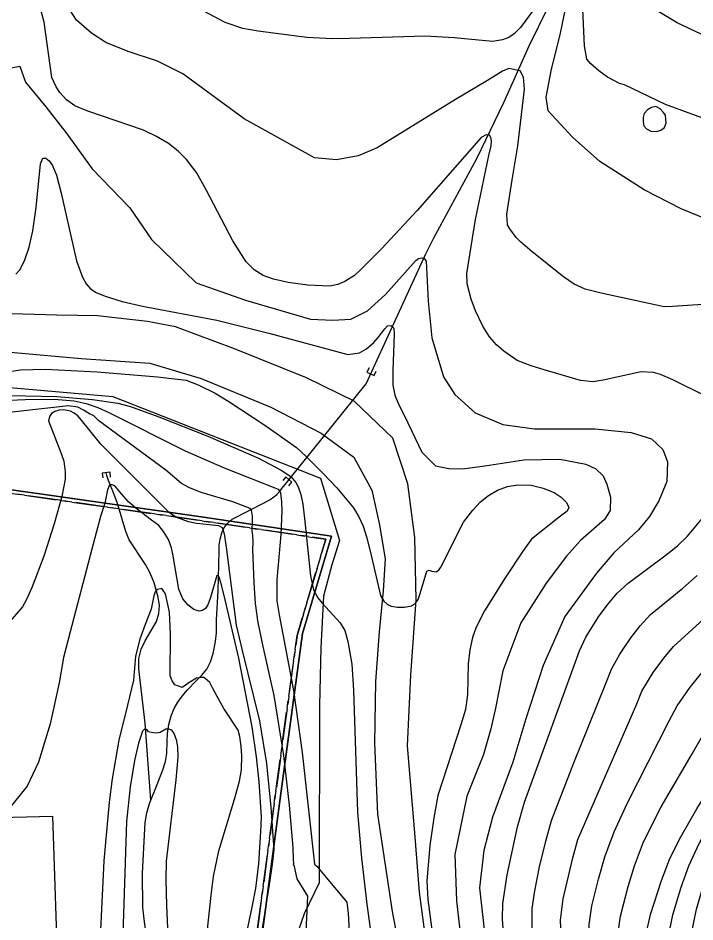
# Model space of a CAD drawing. Header units: feet. Extents: x 197796 to 199821, y 552499 to 555392.
# Drawn here: x 198981.8 to 199066.7, y 553957.3 to 554070.7 of the extents above; entities that cross this region are included whole.
import ezdxf

# ---------------------------------------------------------------- set-up
doc = ezdxf.new("R2010")
doc.units = ezdxf.units.FT
doc.header["$MEASUREMENT"] = 0
doc.linetypes.add('JEON', pattern=[12, 4, -0.5, 1, -0.5, 4, -0.5, 1, -0.5])
for name, color, linetype in [('AAC001', 7, 'CONTINUOUS'), ('ADA085', 1, 'CONTINUOUS'), ('AE340', 7, 'CONTINUOUS'), ('AH001', 7, 'CONTINUOUS'), ('BA003', 5, 'CONTINUOUS'), ('CAA001', 7, 'CONTINUOUS'), ('CAA002', 30, 'CONTINUOUS'), ('EA0018', 7, 'JEON'), ('EA0118', 7, 'JEON'), ('wipco_지적', 20, 'CONTINUOUS')]:
    doc.layers.add(name, color=color, linetype=linetype)

msp = doc.modelspace()

# ---------------------------------------------------------------- linework, layer by layer
at = {"layer": 'AAC001', "color": 255, "flags": 128}
for points in [[(198953.44, 554021.76), (198965.14, 554022.9), (198980.78, 554024.39), (198993.72, 554023.24), (199019.73, 554013), (199022.13, 554005.19), (199021.15, 554002.15), (199020.11, 553998.22), (199019.79, 553991.72), (199019.59, 553984.51), (199019.56, 553962.23), (199017.7, 553958.36), (199014.66, 553949.66), (199013.49, 553943.64), (199013.59, 553938.15)], [(198971.35, 553970.22), (198986.16, 553970.61), (198986.79, 553951.83)]]:
    msp.add_lwpolyline(points, dxfattribs=at)
at = {"layer": 'ADA085', "color": 255, "flags": 128}
for points in [[(199032.82, 553956.06), (199032.14, 553961.08), (199031.58, 553968.54), (199030.66, 553979.44), (199031.05, 553988.28), (199031.74, 553997.73), (199031.57, 554005.57), (199030.7, 554012.28), (199028.8, 554018.04), (199023.97, 554022.65), (199018, 554025.59), (199008.94, 554029.22), (199001.58, 554031.98), (198998.05, 554032.68), (198991.78, 554033.36), (198986.67, 554033.46), (198981.02, 554033.61)], [(198978.48, 554029.03), (198989.75, 554028.03), (198998.33, 554027.43), (199004.78, 554025.53), (199013.51, 554021.93), (199019.82, 554018.66), (199023.93, 554015.63), (199026.16, 554011.5), (199027.14, 554007.16), (199027.82, 554002.85), (199027.58, 553998.87), (199027.1, 553993.73), (199026.65, 553987.5), (199026.52, 553979.78), (199026.9, 553970.88), (199028.73, 553958.64), (199030.57, 553949.05)]]:
    msp.add_lwpolyline(points, dxfattribs=at)
at = {"layer": 'AE340', "color": 255, "flags": 128}
for points in [[(199025.82, 554026.84), (199025.56, 554026.3), (199026.46, 554025.87), (199026.72, 554026.41)], [(198993.43, 554013.14), (198993.37, 554013.74), (198992.37, 554013.62), (198992.44, 554013.03)], [(199015.77, 554012.06), (199016.15, 554012.51), (199015.39, 554013.16), (199015, 554012.7)]]:
    msp.add_lwpolyline(points, dxfattribs=at)
at = {"layer": 'AH001', "color": 255, "flags": 128}
msp.add_lwpolyline([(199061.76, 554059.62), (199061.24, 554059.52), (199060.73, 554059.22), (199060.31, 554058.76), (199060.19, 554058.24), (199060.19, 554057.71), (199060.28, 554057.19), (199060.61, 554056.84), (199061.15, 554056.55), (199061.85, 554056.51), (199062.39, 554056.68), (199062.84, 554057.01), (199063.05, 554057.56), (199063.04, 554058.06), (199062.98, 554058.54), (199062.69, 554058.93), (199062.33, 554059.33)], close=True, dxfattribs=at)
at = {"layer": 'BA003', "color": 255, "flags": 128}
for points in [[(198998.4, 553952.39), (198997.67, 553957.36), (198997.46, 553959.17), (198997.41, 553963.47), (198997.78, 553969.8), (198997.96, 553971.04), (198998.29, 553972.22), (198999.26, 553974.57), (198999.96, 553976.42), (199000.29, 553977.48), (199000.47, 553978.48), (199000.5, 553979.96), (199000.55, 553981), (199000.73, 553982.11), (199001.01, 553983.18), (199001.39, 553984.11), (199001.86, 553984.9), (199002.41, 553985.68), (199003.05, 553986.46), (199004.11, 553987.53), (199004.84, 553988.25), (199005.48, 553989.05), (199005.96, 553989.98), (199006.27, 553991), (199006.58, 553992.54), (199006.68, 553993.59), (199006.72, 553995.25), (199006.9, 553998.85), (199007.02, 554003.85), (199007.04, 554004.6), (199007.16, 554005.36), (199007.37, 554006.13), (199007.66, 554006.8), (199008.1, 554007.38), (199008.68, 554007.85), (199012.6, 554009.87), (199013.41, 554010.34), (199013.88, 554010.65), (199014.28, 554010.98), (199014.61, 554011.34), (199025.44, 554024.85), (199032.91, 554041.08), (199033.89, 554043.05), (199039.35, 554053.12), (199042.72, 554060.12), (199045.88, 554067.23), (199049.52, 554074.67)], [(198998.48, 553972.68), (198997.75, 553982.27), (198996.95, 553989.09), (198996.96, 553990.38), (198997.25, 553991.57), (198997.76, 553992.6), (198999.17, 553995.03), (198999.49, 553996.02), (198999.56, 553997.04), (198999.4, 553998.08), (198998.89, 553999.87), (198998.39, 554001.08), (198997.79, 554002.17), (198995.77, 554005.26), (198995.34, 554006.32), (198994.3, 554009.83), (198993.86, 554010.95), (198993.16, 554012.7), (198992.95, 554013.36), (198992.87, 554013.68)]]:
    msp.add_lwpolyline(points, dxfattribs=at)
at = {"layer": 'CAA001', "color": 255, "flags": 128}
for points, elevation in [([(199068.04, 554023.28), (199063.9, 554025.35), (199062.36, 554026.03), (199061.48, 554026.25), (199059.94, 554026.33), (199055.17, 554025.29), (199053.9, 554025.08), (199052.34, 554025.27), (199047.77, 554026.59), (199046.15, 554027.11), (199044.38, 554027.78), (199042.72, 554028.92), (199041.79, 554029.73), (199040.92, 554030.75), (199040.09, 554032.07), (199039.16, 554033.99), (199038.62, 554035.45), (199038.11, 554037.39), (199038.08, 554038.66), (199039.16, 554045.46), (199040.85, 554053.48), (199041.11, 554054.71), (199041.15, 554055.31), (199041.09, 554055.75), (199040.93, 554056.02), (199040.51, 554056.07), (199039.87, 554055.72), (199031.84, 554046.57), (199027.37, 554041.79), (199024.81, 554039.2), (199023.98, 554038.45), (199022.8, 554037.66), (199021.89, 554037.28), (199020.9, 554037.09), (199018.16, 554037.21), (199015.68, 554037.55), (199013.85, 554037.95), (199012.55, 554038.44), (199011.44, 554039.13), (199010.42, 554040.15), (199008.76, 554042.77), (199005.42, 554049.19), (199004.19, 554051.37), (199002.96, 554052.97), (199001.91, 554054.02), (199000.67, 554054.98), (198999.2, 554055.86), (198997.54, 554056.66), (198990.58, 554059.04), (198988.94, 554059.7), (198987.91, 554060.46), (198987.07, 554061.39), (198986.6, 554062.09), (198986.04, 554063.28), (198985.08, 554070.21), (198984.67, 554071.75)], 60), ([(198978.84, 554022.72), (198982.72, 554022.88), (198986.37, 554022.9), (198988.84, 554022.72), (198990.37, 554022.37), (198991.84, 554021.87), (198993.21, 554021.24), (199002.76, 554016.42), (199007.68, 554014.29), (199014.44, 554011.61), (199014.73, 554011.18), (199014.86, 554010.05), (199014.88, 554008.92), (199014.77, 554005.93), (199014.25, 554000.25), (199014.25, 553997.61), (199014.54, 553995.85), (199016.35, 553986.37), (199017.43, 553978.6), (199019, 553964.61), (199019.26, 553964.34), (199020.24, 553963.18), (199023.04, 553959.82), (199023.22, 553958.42), (199023.69, 553949.47)], 55), ([(199061.33, 553938.15), (199060.39, 553940.27), (199059.9, 553941.82), (199059.61, 553943.26), (199059.62, 553945.61), (199060.4, 553954.08), (199060.57, 553955.86), (199061.09, 553958.28), (199062.46, 553962.55), (199063.48, 553965.17), (199064.75, 553967.73), (199066.91, 553971.51), (199068.91, 553974.74), (199071.44, 553978.16), (199076.45, 553984.22), (199080.77, 553989.18), (199082.24, 553990.8), (199084.9, 553993.3), (199092.41, 553999.48), (199100.55, 554007.01), (199107.71, 554013.12), (199111.66, 554016.57), (199114.96, 554019.8), (199116.76, 554021.65)], 65), ([(199049.17, 553938.15), (199046.19, 553944.44), (199044.41, 553948.68), (199043.8, 553950.48), (199043.02, 553954.06), (199042.65, 553956.5), (199042.54, 553957.73), (199042.59, 553959.66), (199043.14, 553963.26), (199044.41, 553969.29), (199045.3, 553972.37), (199052.21, 553991.37), (199053, 553993.06), (199054.59, 553995.63), (199055.65, 553997.08), (199056.94, 553998.59), (199058.28, 553999.85), (199063.06, 554003.4), (199064.49, 554004.52), (199065.72, 554005.75), (199067.82, 554008.26)], 60), ([(199000.7, 553954.67), (199000.48, 553959.42), (199000.39, 553962.68), (199000.43, 553964.98), (199001.66, 553975.17), (199001.89, 553978.02), (199001.84, 553979.27), (199001.71, 553980.07), (199001.38, 553981), (199001.09, 553981.38), (199000.73, 553981.54), (199000.34, 553981.52), (198999.62, 553981.12), (198999.15, 553981.01), (198998.81, 553981.05), (198998.35, 553981.14), (198998.18, 553981.2), (198997.99, 553981.45), (198997.84, 553981.52), (198997.63, 553981.5), (198997.42, 553981.26), (198996.92, 553979.77), (198996.43, 553977.58), (198995.88, 553974.31), (198995.41, 553969.93), (198994.77, 553949.36)], 50)]:
    msp.add_lwpolyline(points, dxfattribs=dict(at, elevation=elevation))
at = {"layer": 'CAA002', "color": 255, "flags": 128}
for points, elevation in [([(199069.52, 554034.92), (199063.87, 554034.53), (199062.79, 554034.51), (199054.9, 554036.21), (199052.92, 554036.71), (199051.54, 554037.34), (199050.18, 554038.28), (199046.28, 554041.41), (199044.81, 554042.66), (199044.27, 554043.2), (199043.45, 554044.3), (199043.19, 554044.8), (199043.09, 554046.14), (199043.76, 554050.43), (199044.45, 554054.71), (199045.29, 554061.79), (199045.16, 554063.32), (199044.75, 554064.12), (199043.35, 554064.39), (199042.55, 554064.06), (199040.68, 554062.91), (199036.65, 554060.49), (199026.83, 554054.44), (199024.47, 554053.45), (199021.73, 554052.92), (199019, 554053.18), (199010.15, 554058.07), (199002.48, 554063.72), (198999.31, 554065.32), (198995.64, 554066.52), (198992.84, 554067.66), (198991.05, 554068.82), (198989.17, 554070.46), (198987.96, 554072.32)], 61), ([(199070.5, 554057.11), (199062.96, 554059.89), (199057.83, 554062.33), (199057.23, 554062.52), (199055.7, 554063.32), (199054.61, 554064.12), (199053.61, 554064.97), (199053.13, 554065.55), (199052.81, 554067.22), (199052.59, 554072.7)], 63), ([(199046.43, 554071.76), (199044.8, 554069.53), (199044.02, 554068.73), (199043.33, 554068.28), (199042.56, 554067.97), (199041.28, 554067.77), (199036.48, 554068.24), (199032.88, 554068.43), (199023.38, 554068.15), (199021.23, 554068.11), (199018.01, 554068.3), (199011.93, 554069.08), (199010.01, 554069.41), (199007.78, 554070.18), (199004.41, 554071.95)], 62), ([(199068.12, 554045.48), (199064.95, 554046.8), (199060.32, 554049.18), (199054.76, 554052.75), (199051.33, 554055.79), (199048.28, 554059.09), (199048.02, 554060.81), (199048.7, 554064.31), (199049.78, 554068.61), (199050.36, 554071.46)], 62), ([(199067.43, 554068.71), (199064.43, 554070.14), (199061.32, 554072.02)], 64), ([(198980.97, 554064.49), (198982.06, 554064.67), (198982.78, 554062.68), (198985.32, 554059.6), (198987.86, 554056.34), (198991.12, 554051.81), (198995.83, 554046.92), (198998.55, 554042.94), (199004.16, 554037.5), (199010.32, 554035.33), (199018.48, 554032.97), (199021.29, 554032.81), (199023.55, 554032.97), (199025.61, 554033.98), (199027.9, 554036.05), (199031.68, 554040.33), (199032.01, 554040.58), (199032.42, 554040.66), (199032.71, 554040.58), (199032.97, 554040.22), (199033.21, 554035.22), (199033.7, 554030.62), (199035.14, 554025.73), (199036.58, 554023.52), (199039.13, 554021.2), (199042.6, 554019.74), (199046.56, 554019.21), (199054.17, 554019.21), (199058.66, 554018.72), (199061.23, 554017.94), (199062.64, 554016.61), (199063.23, 554015.04), (199063.14, 554012.59), (199062.14, 554010.15), (199060.98, 554008.19), (199059.6, 554006.53), (199056.52, 554003.63), (199054.35, 554001.1), (199050.36, 553995.66), (199047.65, 553989.51), (199045.47, 553982.81), (199043.84, 553977.37), (199041.3, 553970.49), (199040.22, 553966.32), (199039.67, 553961.62), (199040.4, 553954.91)], 59), ([(198981.56, 554038.59), (198982.03, 554039.13), (198982.65, 554040.29), (198983.2, 554041.98), (198983.68, 554044.04), (198984.1, 554046.97), (198984.66, 554052.44), (198984.95, 554053.14), (198985.32, 554053.16), (198985.73, 554052.82), (198986.13, 554052.21), (198986.64, 554051.03), (198987.21, 554048.76), (198989.15, 554040.26), (198989.9, 554038.21), (198990.38, 554037.37), (198990.92, 554036.77), (198991.62, 554036.31), (198992.76, 554035.85), (198994.88, 554035.18), (198997.44, 554034.59), (199006.73, 554032.81), (199013.26, 554031.2), (199023.15, 554028.52), (199024.63, 554028.74), (199025.5, 554029.24), (199026.41, 554030.02), (199026.96, 554030.66), (199027.78, 554031.75), (199028.15, 554032.12), (199028.6, 554032.16), (199028.92, 554031.84), (199028.97, 554031.07), (199028.79, 554026.55), (199028.8, 554024.66), (199029.06, 554023.44), (199029.56, 554022.19), (199030.26, 554020.83), (199032.45, 554016.25), (199034.14, 554014.56), (199035.81, 554014.2), (199037.52, 554014.19), (199040.33, 554014.56), (199045.21, 554015.31), (199049.74, 554015.4), (199052.98, 554014.78), (199054.26, 554014.16), (199055.18, 554013.29), (199055.63, 554012.25), (199056.1, 554010.62), (199056.05, 554008.94), (199055.35, 554007.81), (199052.34, 554005.18), (199050.57, 554003.22), (199048, 553999.82), (199044.84, 553994.87), (199042.59, 553988.86), (199041.65, 553984.17), (199041.09, 553981.55), (199040.15, 553978.36), (199038.08, 553973.11), (199036.58, 553965.79), (199036.77, 553959.98), (199037.71, 553951.91)], 58), ([(198979.66, 554026.23), (198982.14, 554026.58), (198985.23, 554026.67), (198991.74, 554026.34), (198999.31, 554025.73), (199002.91, 554025.28), (199004.42, 554024.72), (199006.53, 554023.66), (199008.24, 554022.64), (199012.76, 554019.67), (199016.71, 554016.87), (199017.92, 554015.73), (199020.09, 554013.6), (199021.8, 554011.81), (199023.86, 554009.3), (199024.54, 554008.17), (199025.09, 554006.99), (199025.54, 554005.53), (199026.14, 554003.16), (199027.27, 553998.28), (199027.67, 553997.57), (199028.11, 553997.19), (199028.6, 553996.96), (199029.37, 553996.81), (199030.26, 553996.84), (199031.14, 553997.01), (199031.63, 553997.31), (199031.98, 553997.78), (199032.23, 553998.55), (199033.06, 554001.33), (199033.36, 554001.45), (199033.7, 554001.35), (199034.27, 554001.25), (199034.62, 554001.55), (199034.8, 554001.84), (199037.68, 554007.48), (199038.81, 554009), (199039.77, 554010.05), (199040.78, 554010.85), (199041.91, 554011.5), (199043.16, 554011.95), (199044.47, 554012.18), (199046.14, 554012.12), (199047.66, 554011.75), (199049.03, 554011.19), (199049.92, 554010.62), (199050.59, 554009.97), (199050.85, 554009.33), (199050.64, 554008.88), (199049.67, 554008.12), (199046.2, 554005.37), (199045.1, 554003.85), (199042.88, 554000.51), (199040.3, 553996.35), (199039.26, 553994.32), (199038.8, 553993.04), (199038.44, 553991.47), (199038.24, 553989.73), (199038.18, 553985.88), (199037.92, 553983.98), (199037.33, 553982.06), (199034.44, 553973.2), (199033.93, 553970.4), (199033.44, 553966.92), (199033.08, 553962.48), (199033.17, 553960.14), (199033.79, 553955.72)], 57), ([(198980.78, 554023.37), (198986.69, 554023.24), (198991.14, 554022.88), (198994.33, 554022.42), (198995.93, 554022), (198999.47, 554020.71), (199005.63, 554018.26), (199011.97, 554015.5), (199014.79, 554014.01), (199016, 554013.2), (199016.64, 554012.46), (199016.94, 554011.9), (199017.26, 554010.95), (199017.51, 554009.76), (199017.75, 554007.96), (199018.48, 554000.77), (199018.87, 553999), (199019.41, 553997.99), (199019.93, 553997.31), (199022.18, 553994.88), (199022.79, 553993.88), (199023.15, 553992.54), (199023.66, 553989.67), (199023.88, 553986.41), (199024.37, 553971.1), (199024.89, 553965.35), (199025.53, 553959.58), (199026.21, 553954.66)], 56), ([(199010.56, 553944.49), (199013.38, 553962.3), (199013.74, 553964.6), (199013.91, 553966.39), (199013.57, 553971.74), (199013, 553977.21), (199012.15, 553982.55), (199009.94, 553991.4), (199009.21, 553994.58), (199007.97, 554004.34), (199007.76, 554005.78), (199007.59, 554006.47), (199007.44, 554006.77), (199007.01, 554007.04), (199004.21, 554007.33), (199003.21, 554007.54), (199001.62, 554008.12), (199000.75, 554008.72), (198992.19, 554017.29), (198989.76, 554020.27), (198989.3, 554020.83), (198988.87, 554021.18), (198988.38, 554021.43), (198987.56, 554021.58), (198986.99, 554021.54), (198986.45, 554021.38), (198986.02, 554021.12), (198985.75, 554020.73), (198985.65, 554020.2), (198987.25, 554016.12), (198987.56, 554015.16), (198987.75, 554013.82), (198987.72, 554012.87), (198987.3, 554010.72), (198986.37, 554007.29), (198985.04, 554003.24), (198983.58, 553999.37), (198982.86, 553997.7), (198982.38, 553996.85), (198979.48, 553993.53)], 53), ([(199017.49, 553946.3), (199018.13, 553960.59), (199016.81, 553962.74), (199016.47, 553964.28), (199016.37, 553964.6), (199016.38, 553964.73), (199016.36, 553965.14), (199016.32, 553966.66), (199015.85, 553971.99), (199015.16, 553978.24), (199013.93, 553985.76), (199012.57, 553991.9), (199011.9, 553995.1), (199011.84, 553995.5), (199011.58, 553997.27), (199011.41, 553999.89), (199011.27, 554004.04), (199011.29, 554005.02), (199011.26, 554005.85), (199011.18, 554006.35), (199011.23, 554007.7), (199011.23, 554008.26), (199011.08, 554008.98), (199010.94, 554009.19), (199008.75, 554010.06), (199004.79, 554011.2), (199003.22, 554011.83), (199002.31, 554012.33), (199000.33, 554014), (198991.94, 554020.2), (198991.31, 554020.82), (198990.8, 554021.07), (198990.04, 554021.55), (198989.32, 554021.91), (198988.1, 554022.09), (198987.06, 554021.95), (198979.58, 554021.1)], 54), ([(199064.62, 553938.15), (199063.89, 553939.74), (199063.26, 553941.32), (199062.94, 553942.4), (199062.74, 553943.46), (199062.7, 553946.33), (199063.02, 553951.9), (199063.33, 553955.33), (199063.9, 553958.22), (199064.94, 553961.72), (199065.92, 553964.38), (199067.2, 553967.17), (199069, 553970.51), (199070.23, 553972.59), (199072.48, 553975.94), (199075.76, 553980.14), (199078.2, 553983.02), (199081.65, 553986.9), (199084.89, 553990.08), (199111.52, 554013.94), (199116.11, 554018.21), (199116.76, 554018.79)], 66), ([(199067.81, 553938.15), (199066.29, 553941.83), (199065.94, 553942.99), (199065.76, 553944.22), (199065.76, 553949.13), (199065.85, 553952.3), (199066.13, 553955.26), (199066.86, 553958.93), (199067.67, 553961.65), (199068.78, 553964.64), (199069.98, 553967.38), (199071.64, 553970.57), (199073.48, 553973.59), (199075.22, 553976.09), (199078.6, 553980.33), (199081.83, 553983.98), (199084.13, 553986.39), (199112.94, 554012.65), (199116.76, 554016.06)], 67), ([(199009.99, 553953.65), (199011.17, 553959.21), (199011.64, 553961.54), (199012, 553964.66), (199012.27, 553968.63), (199012.32, 553970.49), (199012.06, 553974.9), (199011.7, 553978.04), (199011.15, 553981.8), (199009.5, 553990.44), (199007.79, 553997.74), (199007.32, 553999.61), (199007.08, 554000.46), (199006.97, 554000.75), (199006.76, 554000.79), (199005.93, 553998.04), (199005.61, 553997.1), (199005.32, 553996.66), (199004.96, 553996.4), (199004.54, 553996.32), (199003.84, 553996.54), (199003.13, 553997.07), (199002.48, 553997.87), (199001.99, 553999.1), (199001.23, 554003.48), (199001.07, 554004.28), (199000.69, 554005.3), (199000.07, 554006.3), (198999.46, 554007.09), (198998.55, 554007.76), (198996.58, 554009.24), (198995.69, 554010.03), (198994.79, 554011.06), (198993.95, 554012.05), (198993.64, 554012.16), (198993.44, 554012.16), (198993.26, 554012.03), (198993.18, 554011.85), (198993.05, 554011.54), (198992.7, 554009.88), (198992.16, 554008.19), (198991.09, 554004.12), (198988.37, 553993.74), (198987.54, 553990.5), (198986.99, 553987.33), (198985.84, 553982.18), (198984.4, 553977.4), (198982.97, 553974.37), (198979.62, 553970.23)], 52), ([(199051.74, 553938.15), (199049.84, 553942.43), (199048.62, 553945.44), (199047.91, 553947.58), (199047.12, 553950.87), (199046.56, 553954.02), (199046.27, 553956.43), (199046.28, 553959.04), (199046.59, 553961.26), (199047.19, 553964.26), (199047.96, 553967.49), (199048.71, 553970.08), (199051.5, 553977.28), (199055.43, 553987.05), (199056.22, 553989.03), (199057.27, 553990.95), (199058.64, 553992.99), (199059.82, 553994.5), (199061.1, 553995.91), (199065.15, 553999.19), (199066.96, 554000.78)], 61), ([(199005.2, 553952.89), (199006.03, 553960.7), (199006.32, 553963.05), (199007, 553966.25), (199008.94, 553972.76), (199009.57, 553974.99), (199009.84, 553976.42), (199009.87, 553978.21), (199009.81, 553979.34), (199009.61, 553980.59), (199009.41, 553981.39), (199007.62, 553984.12), (199006.8, 553985.63), (199006.2, 553986.71), (199005.86, 553987.39), (199005.52, 553987.68), (199005.1, 553988.02), (199004.8, 553988.02), (199004.21, 553987.94), (199003.24, 553987.34), (199002.39, 553986.75), (199001.93, 553986.92), (199001.49, 553987.07), (199001.14, 553987.59), (199000.9, 553988.22), (199000.95, 553993.49), (199000.79, 553996.2), (199000.32, 553998.51), (199000.02, 553998.93), (198999.85, 553999.15), (198999.3, 553999.06), (198999.01, 553998.77), (198998.84, 553998.26), (198998.5, 553996.57), (198997.78, 553994.66), (198997.1, 553992.8), (198996.55, 553990.69), (198996.3, 553987.68), (198995.56, 553984.55), (198994.47, 553980.16), (198993.62, 553975.29), (198993.23, 553972.35), (198992.58, 553964.99), (198991.27, 553938.16)], 51), ([(199054.23, 553938.15), (199053.86, 553938.97), (199052.47, 553942.54), (199051.41, 553945.57), (199050.82, 553948.16), (199050.31, 553951.83), (199049.89, 553955.59), (199049.82, 553957.57), (199050.16, 553960.26), (199051.37, 553965.39), (199052.01, 553967.68), (199059.37, 553984.72), (199060.02, 553986.31), (199061.45, 553988.65), (199062.76, 553990.43), (199063.96, 553991.9), (199068.22, 553995.73)], 62), ([(199056.61, 553938.15), (199055.96, 553939.63), (199055.2, 553941.93), (199054.42, 553944.68), (199053.98, 553946.79), (199053.63, 553952.51), (199053.43, 553955.57), (199053.41, 553957.04), (199053.76, 553959.36), (199054.6, 553962.71), (199055.36, 553965.53), (199056.54, 553968.63), (199058.22, 553972.27), (199063.42, 553982.58), (199064.45, 553984.44), (199066.07, 553986.8), (199068.09, 553989.27)], 63), ([(199058.99, 553938.15), (199058.55, 553939.11), (199058.02, 553940.52), (199057.26, 553943.8), (199056.93, 553945.93), (199056.85, 553948.22), (199056.95, 553953.71), (199056.99, 553955.73), (199057.32, 553958.06), (199058.3, 553961.79), (199059.09, 553964.36), (199060.24, 553967.41), (199062.45, 553971.77), (199066.32, 553978.42), (199067.77, 553980.96)], 64)]:
    msp.add_lwpolyline(points, dxfattribs=dict(at, elevation=elevation))
at = {"layer": 'EA0018', "color": 255, "flags": 128}
msp.add_lwpolyline([(198917.75, 554166.59), (198918.24, 554165.05), (198925.26, 554143.1), (198929.08, 554123.99), (198927.93, 554105.35), (198921.98, 554071.39), (198926.22, 554052.5), (198936.22, 554018.72), (198937.64, 553999.65), (198950.78, 553998.35), (198954.07, 554006.13), (198976.24, 554011.79), (199002.37, 554008.03), (199020.4, 554005.35), (199016.8, 553993.28), (199014.07, 553973.24), (199011.4, 553953.13), (199009.22, 553941.61), (199009.63, 553938.15)], dxfattribs=at)
at = {"layer": 'EA0118', "color": 255, "flags": 128}
msp.add_lwpolyline([(199009.63, 553938.15), (199009.22, 553941.61), (199011.4, 553953.13), (199014.07, 553973.24), (199016.8, 553993.28), (199020.4, 554005.35), (199002.37, 554008.03), (198976.24, 554011.79), (198954.07, 554006.13), (198950.78, 553998.35), (198937.64, 553999.65), (198936.22, 554018.72), (198926.22, 554052.5), (198921.98, 554071.39), (198927.93, 554105.35), (198929.08, 554123.99), (198925.26, 554143.1), (198918.24, 554165.05), (198917.75, 554166.59)], dxfattribs=at)
at = {"layer": 'wipco_지적', "color": 20}
for points in [[(199012.12, 553953.58), (199014.67, 553972.82), (199017.5, 553993.53), (199021.1, 554005.74), (199005.06, 554008.11), (198976.85, 554012.14), (198954.67, 554006.51), (198951.4, 553998.71), (198937.49, 554000.53), (198936.94, 554019.02), (198934.27, 554027.51), (198928.43, 554046.22), (198922.68, 554071.67)], [(198902.7, 553941.33), (198905.43, 553964.97), (198905.55, 553965.58), (198915.48, 553978.15), (198916.58, 553979.56), (198920.02, 553985.87), (198926.81, 553998.17), (198937.49, 554000.53), (198937.49, 554000.53), (198951.4, 553998.71), (198954.67, 554006.51), (198976.85, 554012.14), (199005.06, 554008.11), (199021.1, 554005.74), (199017.5, 553993.53), (199014.67, 553972.82), (199012.12, 553953.58)]]:
    msp.add_lwpolyline(points, dxfattribs=at)

doc.saveas('drawing.dxf')
